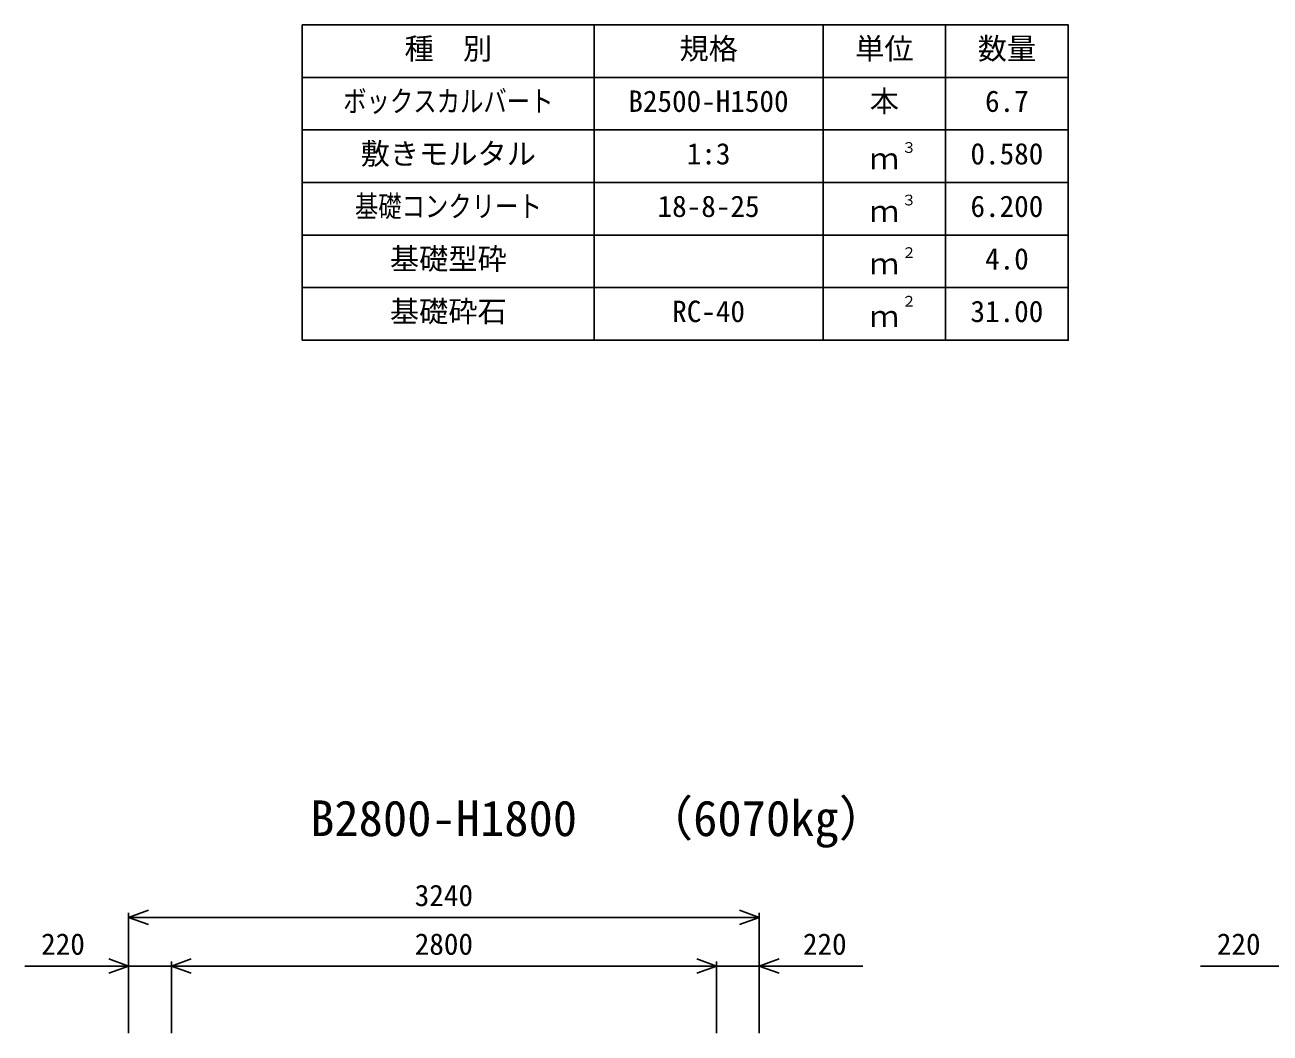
# Model space of a CAD drawing. Units: millimetres, scale not verified. Extents: x -100800 to 100800, y -35640 to 35640.
# Drawn here: x 23146 to 29543, y 268 to 5449 of the extents above; entities that cross this region are included whole.
import ezdxf
from ezdxf.enums import TextEntityAlignment as Align

# ---------------------------------------------------------------- set-up
doc = ezdxf.new("R2010")
doc.units = ezdxf.units.MM
doc.header["$LTSCALE"] = 120
for name, color, linetype, lineweight in [('0-0_DIM', 7, 'Continuous', 25), ('0-3_HYO', 3, 'Continuous', 25), ('0-4_HYO2', 4, 'Continuous', 25), ('0-7_TXT', 7, 'Continuous', 25)]:
    doc.layers.add(name, color=color, linetype=linetype, lineweight=lineweight)
doc.styles.add('ＭＳ ゴシック', font='')
doc.styles.get('ＭＳ ゴシック').set_extended_font_data('MS Gothic')

msp = doc.modelspace()

# ---------------------------------------------------------------- linework, layer by layer
at = {"layer": '0-0_DIM'}
for p, q in [((23679.1, 886.6), (23679.1, 268)), ((23679.1, 862.6), (26919.1, 862.6)), ((26919.1, 886.6), (26919.1, 268)), ((23146.4, 612.6), (23679.1, 612.6)), ((23899.1, 636.6), (23899.1, 268)), ((26699.1, 636.6), (26699.1, 268)), ((27451.8, 612.6), (26919.1, 612.6)), ((29186.4, 612.6), (29719.1, 612.6))]:
    msp.add_line(p, q, dxfattribs=at)
for points in [[(23780.6, 825.7), (23679.1, 862.6), (23780.6, 899.6)], [(26817.6, 825.7), (26919.1, 862.6), (26817.6, 899.6)], [(23577.6, 575.7), (23679.1, 612.6), (23577.6, 649.6)], [(24000.6, 575.7), (23899.1, 612.6), (24000.6, 649.6)], [(26597.6, 575.7), (26699.1, 612.6), (26597.6, 649.6)], [(27020.6, 575.7), (26919.1, 612.6), (27020.6, 649.6)], [(23679.1, 612.6), (23899.1, 612.6), (26699.1, 612.6), (26919.1, 612.6)]]:
    msp.add_lwpolyline(points, dxfattribs=at)
at = {"layer": '0-3_HYO'}
for p, q in [((26071.6, 5448.6), (26071.6, 3828.6)), ((27246.6, 5448.6), (27246.6, 3828.6)), ((27876.6, 5448.6), (27876.6, 3828.6)), ((24571.6, 5178.6), (28506.6, 5178.6))]:
    msp.add_line(p, q, dxfattribs=at)
msp.add_lwpolyline([(24571.6, 3828.6), (28506.6, 3828.6), (28506.6, 5448.6), (24571.6, 5448.6)], close=True, dxfattribs=at)
at = {"layer": '0-4_HYO2'}
for p, q in [((24571.6, 4908.6), (28506.6, 4908.6)), ((24571.6, 4638.6), (28506.6, 4638.6)), ((24571.6, 4368.6), (28506.6, 4368.6)), ((24571.6, 4098.6), (28506.6, 4098.6))]:
    msp.add_line(p, q, dxfattribs=at)

# ---------------------------------------------------------------- texts
at = {"layer": '0-0_DIM', "style": 'ＭＳ ゴシック'}
for s, p in [('3240', (25149.1, 887.6)), ('220', (23229.8, 637.6)), ('2800', (25149.1, 637.6)), ('220', (27143.4, 637.6)), ('220', (29269.8, 637.6))]:
    msp.add_text(s, height=110, dxfattribs=at).set_placement(p, align=Align.BOTTOM_LEFT)
at = {"layer": '0-7_TXT', "style": 'ＭＳ ゴシック'}
for s, height, p in [('種\u3000別', 110, (25096.6, 5238.6)), ('規格', 110, (26509.1, 5238.6)), ('単位', 110, (27411.6, 5238.6)), ('数量', 110, (28041.6, 5238.6)), ('本', 110, (27486.6, 4968.6)), ('B2500-H1500', 110, (26246.6, 4968.6)), ('6.7', 110, (28079.1, 4968.6)), ('敷きモルタル', 110, (24871.6, 4698.6)), ('1:3', 110, (26546.6, 4698.6)), ('３', 55, (27650.5, 4774.5)), ('0.580', 110, (28004.1, 4698.6)), ('ｍ', 110, (27486.6, 4673.6)), ('18-8-25', 110, (26396.6, 4428.6)), ('３', 55, (27650.5, 4504.5)), ('6.200', 110, (28004.1, 4428.6)), ('ｍ', 110, (27486.6, 4403.6)), ('基礎型砕', 110, (25021.6, 4158.6)), ('２', 55, (27650.5, 4234.5)), ('4.0', 110, (28079.1, 4158.6)), ('ｍ', 110, (27486.6, 4133.6)), ('基礎砕石', 110, (25021.6, 3888.6)), ('RC-40', 110, (26471.6, 3888.6)), ('２', 55, (27650.5, 3984.5)), ('31.00', 110, (28004.1, 3888.6)), ('ｍ', 110, (27486.6, 3863.6)), ('（6070kg）', 183.3, (26329.3, 1225.3)), ('B2800-H1800', 183.3, (24611.6, 1225.3))]:
    msp.add_text(s, height=height, dxfattribs=at).set_placement(p, align=Align.BOTTOM_LEFT)
at = {"layer": '0-7_TXT', "style": 'ＭＳ ゴシック', "width": 0.8}
for s, p in [('ボックスカルバート', (24781.6, 4968.6)), ('基礎コンクリート', (24841.6, 4428.6))]:
    msp.add_text(s, height=110, dxfattribs=at).set_placement(p, align=Align.BOTTOM_LEFT)

doc.saveas('drawing.dxf')
